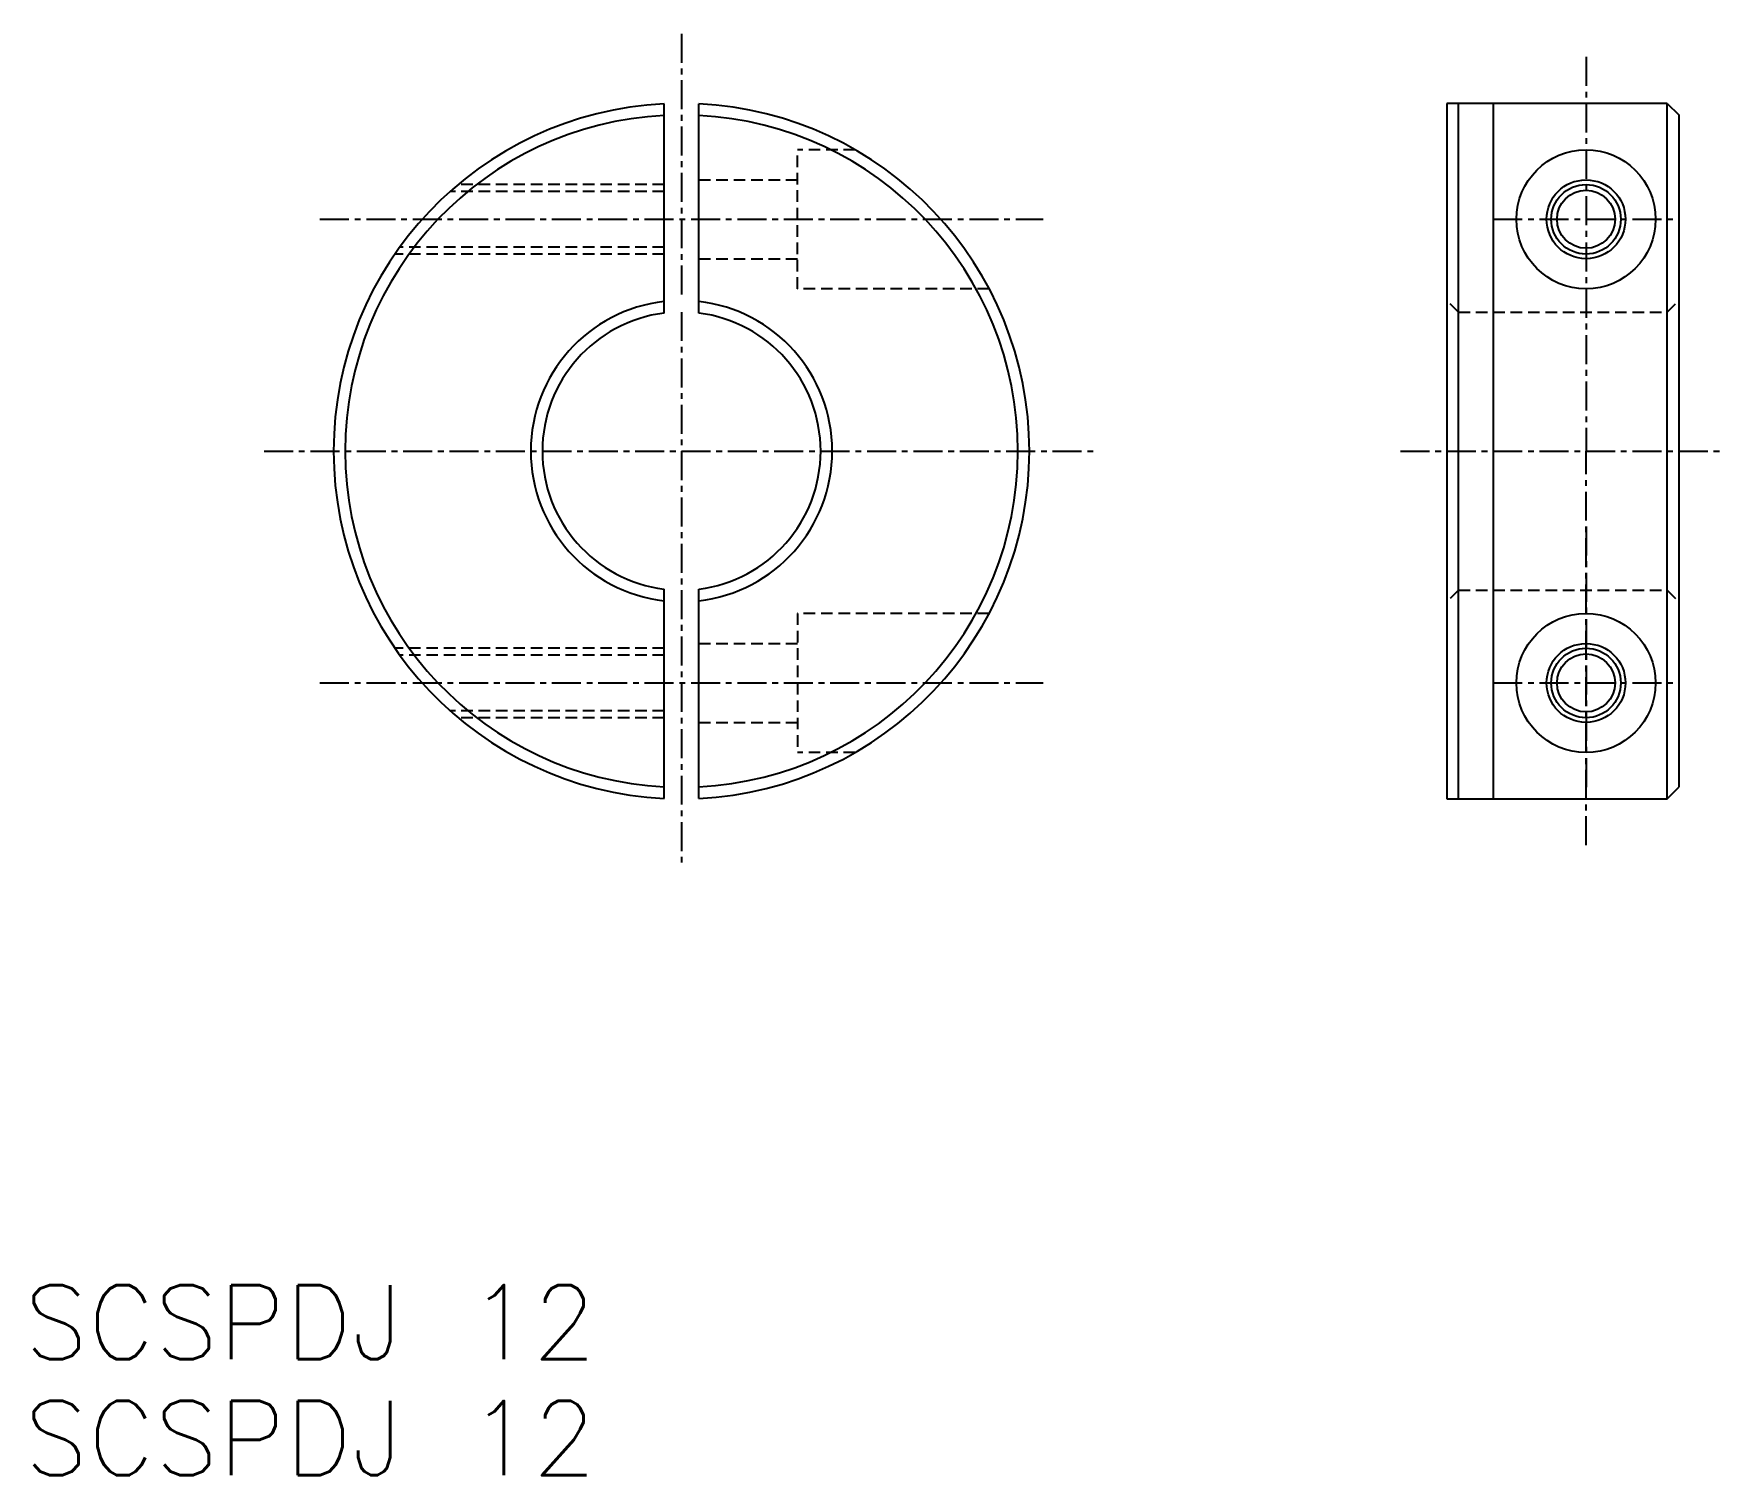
# Model space of a CAD drawing. Extents: x 625.6 to 698.5, y 2 to 64.1.
import ezdxf

# ---------------------------------------------------------------- set-up
doc = ezdxf.new("R2010")
doc.units = 0
doc.linetypes.add('CENTER', pattern=[2, 1.25, -0.25, 0.25, -0.25])
doc.linetypes.add('DASHED', pattern=[0.75, 0.5, -0.25])
doc.layers.get('0').update_dxf_attribs({"linetype": 'CONTINUOUS'})
doc.layers.add('CENTER', color=1, linetype='CENTER')
doc.styles.get("Standard").update_dxf_attribs({"font": 'txt.shx', "bigfont": 'bigfont.shx'})

msp = doc.modelspace()

# ---------------------------------------------------------------- linework, layer by layer
at = {"color": 7, "linetype": 'CONTINUOUS'}
for p, q in [((652.777, 52.099), (652.777, 61.127)), ((654.277, 52.099), (654.277, 61.127)), ((696.027, 61.146), (686.527, 61.146)), ((686.527, 61.146), (686.527, 31.146)), ((687.027, 31.146), (687.027, 61.146)), ((688.527, 61.146), (688.527, 31.146)), ((696.027, 61.146), (696.527, 60.646)), ((696.027, 31.146), (696.027, 61.146)), ((696.527, 60.646), (696.527, 31.646)), ((652.777, 31.165), (652.777, 40.193)), ((654.277, 31.165), (654.277, 40.193)), ((696.027, 31.146), (696.527, 31.646)), ((686.527, 31.146), (696.027, 31.146))]:
    msp.add_line(p, q, dxfattribs=at)
at = {"color": 3, "linetype": 'DASHED'}
for p, q in [((658.527, 53.146), (658.527, 59.146)), ((661.01, 59.146), (658.527, 59.146)), ((652.777, 57.646), (643.896, 57.646)), ((654.277, 57.846), (658.527, 57.846)), ((652.777, 57.346), (643.549, 57.346)), ((652.777, 54.946), (641.379, 54.946)), ((652.777, 54.646), (641.167, 54.646)), ((654.277, 54.446), (658.527, 54.446)), ((666.793, 53.146), (658.527, 53.146)), ((687.027, 52.146), (686.527, 52.646)), ((696.027, 52.146), (696.527, 52.646)), ((687.027, 52.146), (696.027, 52.146)), ((687.027, 40.146), (686.527, 39.646)), ((687.027, 40.146), (696.027, 40.146)), ((696.027, 40.146), (696.527, 39.646)), ((666.793, 39.146), (658.527, 39.146)), ((658.527, 39.146), (658.527, 33.146)), ((652.777, 37.646), (641.167, 37.646)), ((652.777, 37.346), (641.379, 37.346)), ((654.277, 37.846), (658.527, 37.846)), ((652.777, 34.946), (643.549, 34.946)), ((652.777, 34.646), (643.896, 34.646)), ((654.277, 34.446), (658.527, 34.446)), ((661.01, 33.146), (658.527, 33.146))]:
    msp.add_line(p, q, dxfattribs=at)
for centre in [(692.527, 56.146), (692.527, 36.146)]:
    msp.add_circle(centre, 3)
at = {"color": 7, "linetype": 'CONTINUOUS'}
for centre, radius in [((692.527, 56.146), 1.7), ((692.527, 56.146), 1.25), ((692.527, 36.146), 1.7), ((692.527, 36.146), 1.25)]:
    msp.add_circle(centre, radius, dxfattribs=at)
at = {"color": 3, "linetype": 'CONTINUOUS'}
for centre in [(692.527, 56.146), (692.527, 36.146)]:
    msp.add_circle(centre, 1.5, dxfattribs=at)
at = {"color": 7, "linetype": 'CONTINUOUS'}
for radius, start, end in [(15, 92.86598, 267.13402), (14.5, 92.9649, 267.0351), (15, 272.86598, 87.13402), (14.5, 272.9649, 87.0351), (6.5, 96.62581, 263.37419), (6.5, 276.62581, 83.37419), (6, 97.18076, 262.81924), (6, 277.18076, 82.81924)]:
    msp.add_arc((653.527, 46.146), radius, start, end, dxfattribs=at)
at = {"layer": 'CENTER', "color": 1, "linetype": 'CENTER'}
for p, q in [((653.527, 64.146), (653.527, 52.646)), ((692.527, 63.146), (692.527, 46.146)), ((637.938, 56.146), (669.115, 56.146)), ((688.527, 56.146), (696.527, 56.146)), ((653.527, 52.146), (653.527, 28.146)), ((635.527, 46.146), (671.527, 46.146)), ((684.527, 46.146), (698.527, 46.146)), ((692.527, 29.146), (692.527, 46.146)), ((692.527, 42.896), (692.527, 31.396)), ((637.938, 36.146), (669.115, 36.146)), ((688.527, 36.146), (696.527, 36.146))]:
    msp.add_line(p, q, dxfattribs=at)

# ---------------------------------------------------------------- texts
at = {"color": 7}
for p in [(625.189, 6.975), (625.189, 1.974)]:
    msp.add_text('SCSPDJ 12', height=3.2, dxfattribs=at).set_placement(p)

doc.saveas('drawing.dxf')
